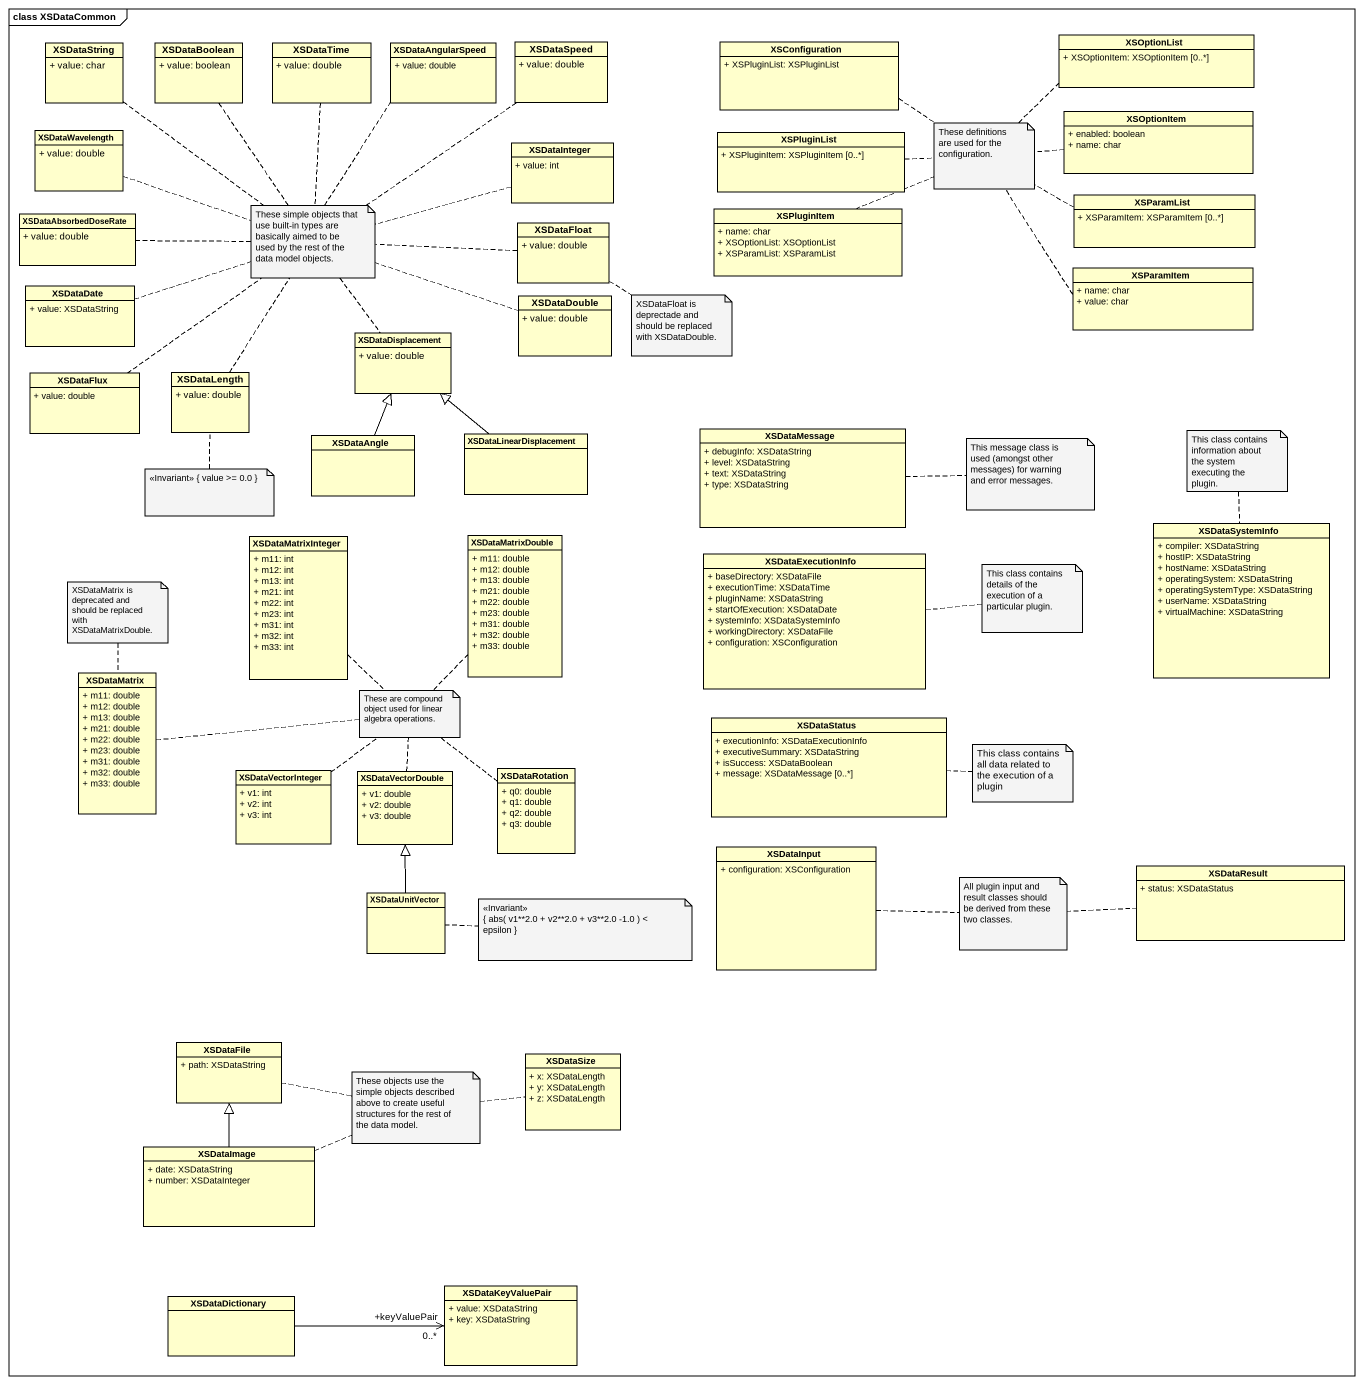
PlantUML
@startuml
mainframe class XSDataCommon
hide circle
hide empty members
skinparam classAttributeIconSize 0
class XSDataString {
  + value: char
}
class XSDataBoolean {
  + value: boolean
}
class XSDataTime {
  + value: double
}
class XSDataAngularSpeed {
  + value: double
}
class XSDataSpeed {
  + value: double
}
class XSConfiguration {
  + XSPluginList: XSPluginList
}
class XSOptionList {
  + XSOptionItem: XSOptionItem [0..*]
}
class XSOptionItem {
  + enabled: boolean
  + name: char
}
class XSDataWavelength {
  + value: double
}
class XSDataInteger {
  + value: int
}
class XSPluginList {
  + XSPluginItem: XSPluginItem [0..*]
}
class XSParamList {
  + XSParamItem: XSParamItem [0..*]
}
class XSDataAbsorbedDoseRate {
  + value: double
}
class XSDataFloat {
  + value: double
}
class XSPluginItem {
  + name: char
  + XSOptionList: XSOptionList
  + XSParamList: XSParamList
}
class XSParamItem {
  + name: char
  + value: char
}
class XSDataDate {
  + value: XSDataString
}
class XSDataDouble {
  + value: double
}
class XSDataDisplacement {
  + value: double
}
class XSDataFlux {
  + value: double
}
class XSDataLength {
  + value: double
}
class XSDataLinearDisplacement
class XSDataMessage {
  + debugInfo: XSDataString
  + level: XSDataString
  + text: XSDataString
  + type: XSDataString
}
class XSDataAngle
class XSDataMatrixInteger {
  + m11: int
  + m12: int
  + m13: int
  + m21: int
  + m22: int
  + m23: int
  + m31: int
  + m32: int
  + m33: int
}
class XSDataMatrixDouble {
  + m11: double
  + m12: double
  + m13: double
  + m21: double
  + m22: double
  + m23: double
  + m31: double
  + m32: double
  + m33: double
}
class XSDataSystemInfo {
  + compiler: XSDataString
  + hostIP: XSDataString
  + hostName: XSDataString
  + operatingSystem: XSDataString
  + operatingSystemType: XSDataString
  + userName: XSDataString
  + virtualMachine: XSDataString
}
class XSDataExecutionInfo {
  + baseDirectory: XSDataFile
  + executionTime: XSDataTime
  + pluginName: XSDataString
  + startOfExecution: XSDataDate
  + systemInfo: XSDataSystemInfo
  + workingDirectory: XSDataFile
  + configuration: XSConfiguration
}
class XSDataMatrix {
  + m11: double
  + m12: double
  + m13: double
  + m21: double
  + m22: double
  + m23: double
  + m31: double
  + m32: double
  + m33: double
}
class XSDataStatus {
  + executionInfo: XSDataExecutionInfo
  + executiveSummary: XSDataString
  + isSuccess: XSDataBoolean
  + message: XSDataMessage [0..*]
}
class XSDataVectorInteger {
  + v1: int
  + v2: int
  + v3: int
}
class XSDataVectorDouble {
  + v1: double
  + v2: double
  + v3: double
}
class XSDataRotation {
  + q0: double
  + q1: double
  + q2: double
  + q3: double
}
class XSDataInput {
  + configuration: XSConfiguration
}
class XSDataUnitVector
class XSDataResult {
  + status: XSDataStatus
}
class XSDataFile {
  + path: XSDataString
}
class XSDataSize {
  + x: XSDataLength
  + y: XSDataLength
  + z: XSDataLength
}
class XSDataImage {
  + date: XSDataString
  + number: XSDataInteger
}
class XSDataKeyValuePair {
  + value: XSDataString
  + key: XSDataString
}
class XSDataDictionary
XSDataLinearDisplacement -up-|> XSDataDisplacement
XSDataAngle -up-|> XSDataDisplacement
XSDataUnitVector -up-|> XSDataVectorDouble
XSDataImage -up-|> XSDataFile
XSDataDictionary -right-> "+keyValuePair\n0..*" XSDataKeyValuePair
note as N1
  These definitions are used for the configuration.
end note
N1 .. XSConfiguration
N1 .. XSPluginList
N1 .. XSPluginItem
N1 .. XSOptionList
N1 .. XSOptionItem
N1 .. XSParamList
N1 .. XSParamItem
note as N2
  These simple objects that use built-in types are basically aimed to be used by the rest of the data model objects.
end note
N2 .. XSDataDouble
N2 .. XSDataDisplacement
N2 .. XSDataAngularSpeed
N2 .. XSDataSpeed
N2 .. XSDataBoolean
N2 .. XSDataFlux
N2 .. XSDataWavelength
N2 .. XSDataFloat
N2 .. XSDataLength
N2 .. XSDataTime
N2 .. XSDataInteger
N2 .. XSDataAbsorbedDoseRate
N2 .. XSDataString
N2 .. XSDataDate
note bottom of XSDataFloat : XSDataFloat is deprectade and should be replaced with XSDataDouble.
note top of XSDataSystemInfo : This class contains information about the system executing the plugin.
note bottom of XSDataLength : <<Invariant>> { value >= 0.0 }
note right of XSDataMessage : This message class is used (amongst other messages) for warning and error messages.
note top of XSDataMatrix : XSDataMatrix is deprecated and should be replaced with XSDataMatrixDouble.
note right of XSDataExecutionInfo : This class contains details of the execution of a particular plugin.
note as N9
  These are compound object used for linear algebra operations.
end note
N9 .. XSDataRotation
N9 .. XSDataVectorInteger
N9 .. XSDataMatrix
N9 .. XSDataMatrixInteger
N9 .. XSDataMatrixDouble
N9 .. XSDataVectorDouble
note right of XSDataStatus : This class contains all data related to the execution of a plugin
note right of XSDataUnitVector
  <<Invariant>>
  { abs( v1~**2.0 + v2~**2.0 + v3~**2.0 -1.0 ) < epsilon }
end note
note as N12
  All plugin input and result classes should be derived from these two classes.
end note
N12 .. XSDataResult
N12 .. XSDataInput
note as N13
  These objects use the simple objects described above to create useful structures for the rest of the data model.
end note
N13 .. XSDataSize
N13 .. XSDataFile
N13 .. XSDataImage
@enduml
